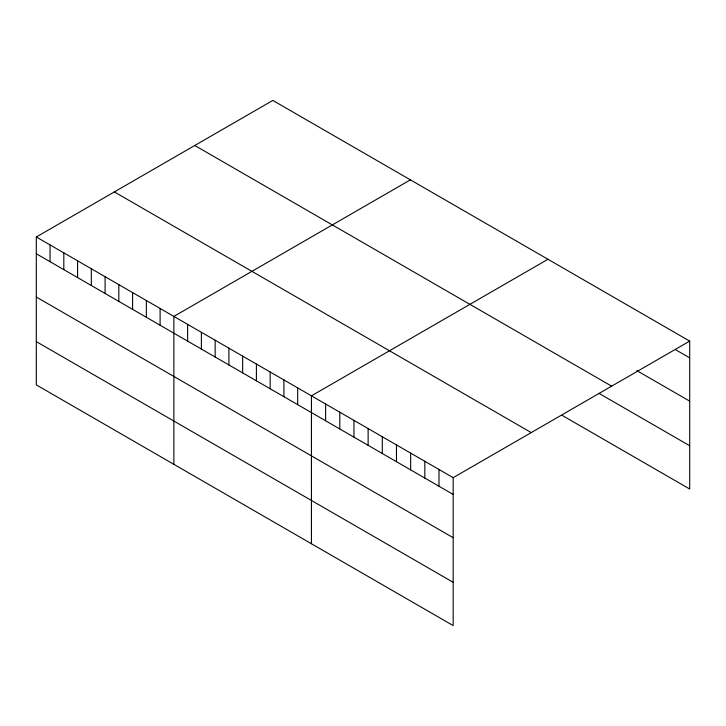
<?xml version="1.0" encoding="UTF-8"?>
<svg xmlns="http://www.w3.org/2000/svg" width="726" height="726" viewBox="0 0 726 726"><rect width="100%" height="100%" fill="white"/><g stroke="black" fill="none" stroke-linecap="round" stroke-linejoin="round"><path stroke-width="1.09" d="M36.3 236.985L453.169 477.663L453.169 625.576L36.3 384.898L36.3 236.985L272.831 100.424L689.7 341.102L689.7 489.015L562.133 415.372M410.399 179.848L173.868 316.409L173.868 464.322M547.967 259.273L311.436 395.833L311.436 543.747M453.169 477.663L689.7 341.102M675.525 349.678L689.7 357.864M636.784 370.596L689.7 401.142M194.777 145.49L611.646 386.168M598.986 393.365L689.7 445.737M114.354 191.918L531.223 432.596M36.3 253.746L453.169 494.424M36.3 297.025L453.169 537.703M36.3 341.619L453.169 582.297M439.003 469.477L439.003 486.238M424.828 461.291L424.828 478.053M410.653 453.115L410.653 469.876M396.478 444.929L396.478 461.691M382.303 436.743L382.303 453.505M368.127 428.567L368.127 445.328M353.961 420.381L353.961 437.143M339.786 412.196L339.786 428.957M325.611 404.01L325.611 420.771M297.678 387.884L297.678 404.645M283.92 379.943L283.92 396.705M270.163 372.002L270.163 388.764M256.405 364.062L256.405 380.823M242.656 356.121L242.656 372.883M228.899 348.171L228.899 364.933M215.141 340.231L215.141 356.992M201.383 332.29L201.383 349.052M187.626 324.35L187.626 341.111M160.11 308.459L160.11 325.23M146.353 300.519L146.353 317.28M132.595 292.578L132.595 309.34M118.837 284.637L118.837 301.399M105.088 276.697L105.088 293.458M91.331 268.756L91.331 285.518M77.573 260.806L77.573 277.568M63.815 252.866L63.815 269.627M50.058 244.925L50.058 261.687"/></g></svg>
